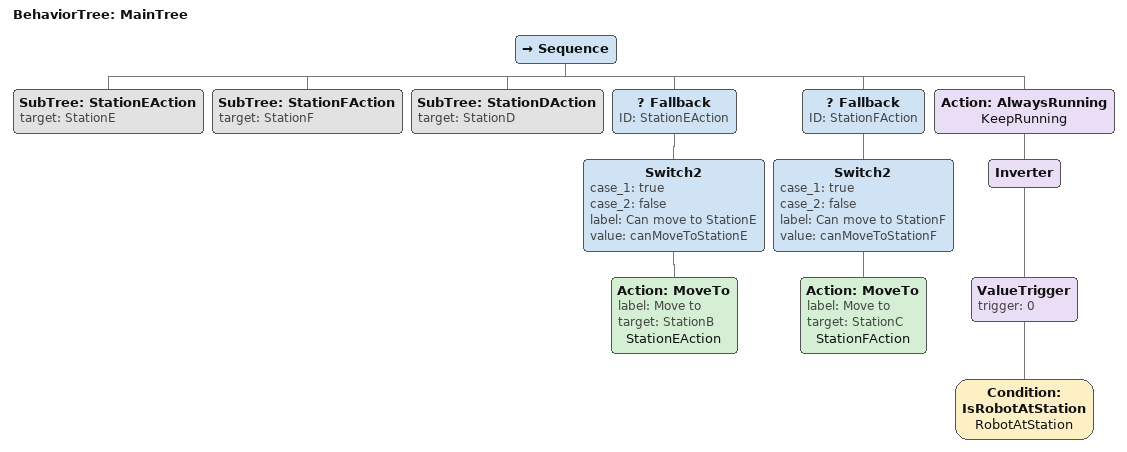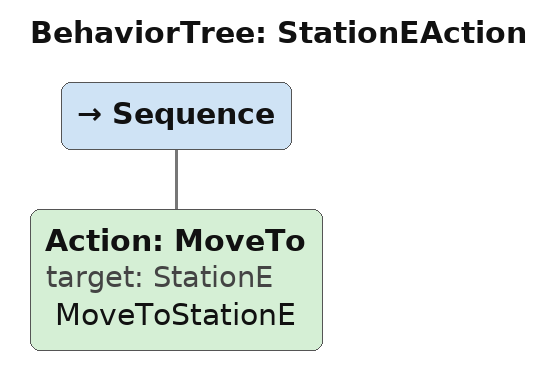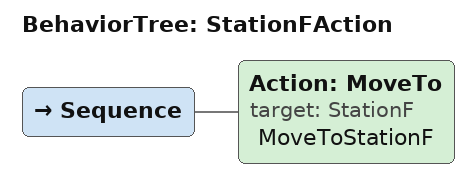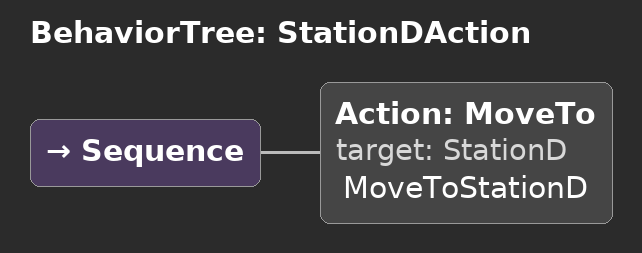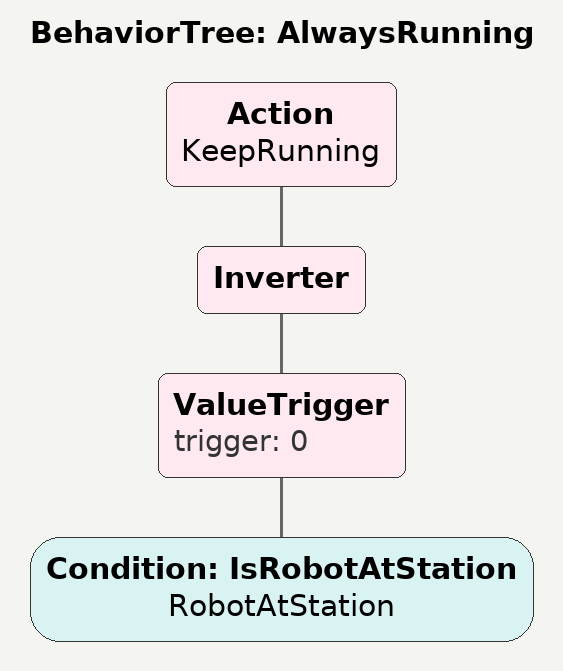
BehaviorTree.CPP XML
<root main_tree_to_execute = "MainTree" >
    <BehaviorTree ID="MainTree">
        <Sequence>
            <!-- StationA to StationE to StationF to StationD -->
            <SubTree ID="StationEAction" target="StationE" />
            <SubTree ID="StationFAction" target="StationF" />
            <SubTree ID="StationDAction" target="StationD" />

            <!-- if StationE cannot be reached -->
            <Fallback ID="StationEAction">
                <Switch2 case_1="true" case_2="false" label="Can move to StationE" value="canMoveToStationE">
                    <Action ID="MoveTo" label="Move to" target="StationB" name="StationEAction" />
                </Switch2>
            </Fallback>

            <!-- if StationF cannot be reached -->
            <Fallback ID="StationFAction">
                <Switch2 case_1="true" case_2="false" label="Can move to StationF" value="canMoveToStationF">
                    <Action ID="MoveTo" label="Move to" target="StationC" name="StationFAction" />
                </Switch2>
            </Fallback>

            <Action ID="AlwaysRunning" name="KeepRunning">
                <Inverter>
                     <ValueTrigger trigger="0" >
                        <Condition ID="IsRobotAtStation" name="RobotAtStation" />
                     </ValueTrigger>
                </Inverter>
            </Action>
        </Sequence>
    </BehaviorTree>

    <BehaviorTree ID="StationEAction">
        <Sequence>
            <Action ID="MoveTo" target="StationE" name="MoveToStationE" />
        </Sequence>
    </BehaviorTree>

    <BehaviorTree ID="StationFAction">
        <Sequence>
            <Action ID="MoveTo" target="StationF" name="MoveToStationF" />
        </Sequence>
    </BehaviorTree>

    <BehaviorTree ID="StationDAction">
        <Sequence>
            <Action ID="MoveTo" target="StationD" name="MoveToStationD" />
        </Sequence>
    </BehaviorTree>

    <BehaviorTree ID="AlwaysRunning">
        <Action name="KeepRunning">
            <Inverter>
                 <ValueTrigger trigger="0" >
                    <Condition ID="IsRobotAtStation" name="RobotAtStation" />
                 </ValueTrigger>
             </Inverter>
        </Action>
    </BehaviorTree>

</root>
